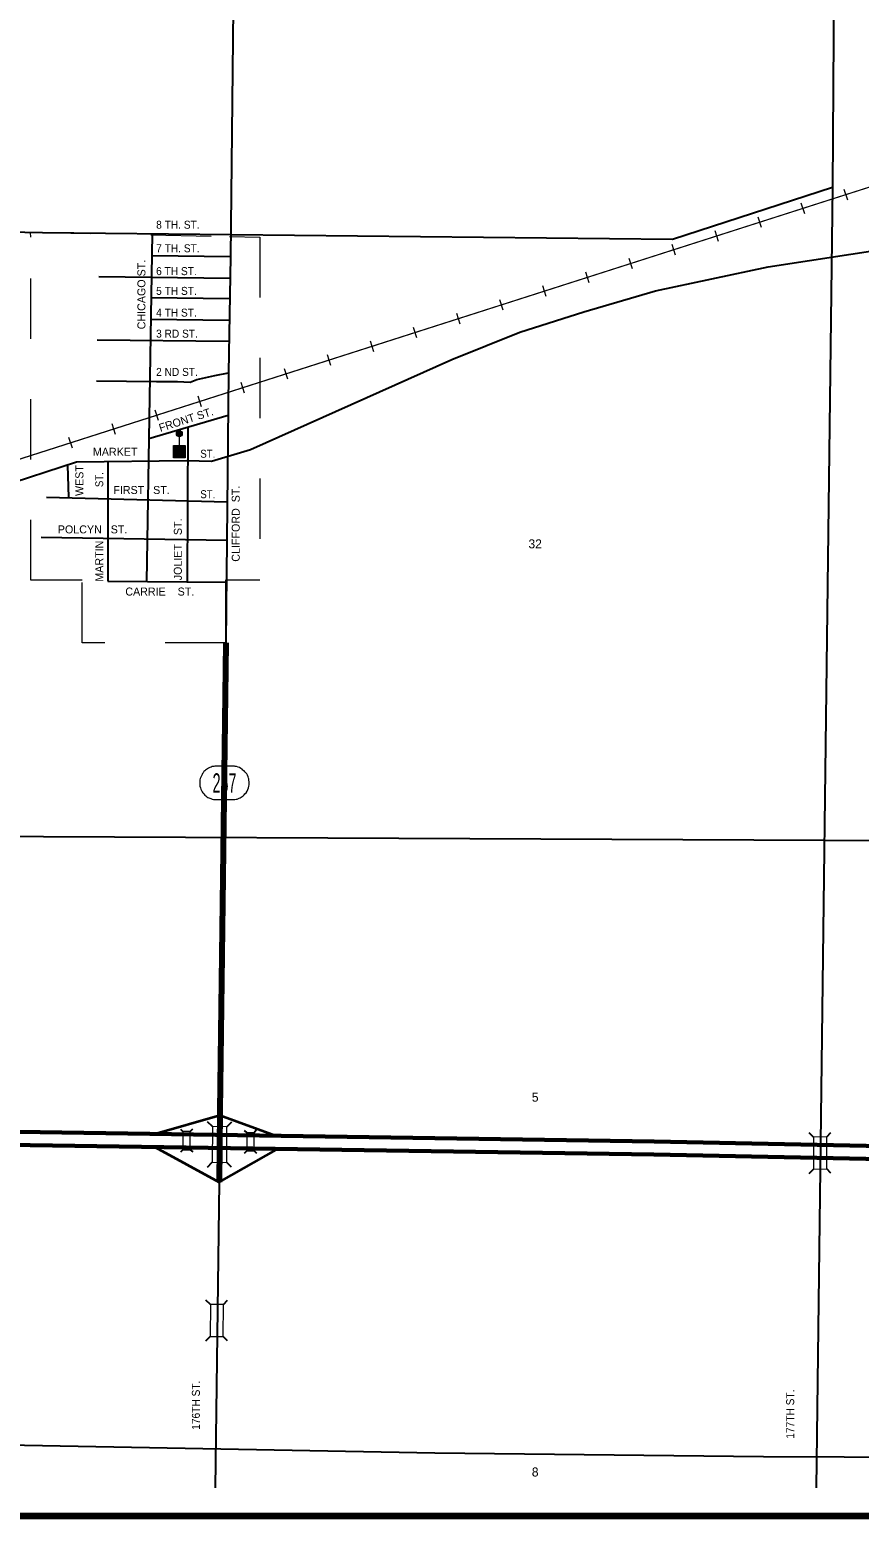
# Model space of a CAD drawing. Extents: x 5.68 to 10.65, y 19.67 to 23.61.
# Drawn here: x 7.018 to 8.394, y 19.723 to 22.187 of the extents above; entities that cross this region are included whole.
import ezdxf
from ezdxf.enums import TextEntityAlignment as Align

# ---------------------------------------------------------------- set-up
doc = ezdxf.new("R2010")
doc.units = 0
doc.header["$LTSCALE"] = 0.0061
doc.linetypes.add('LONG_DASHED', pattern=[7.5, 6, -1.5])
for name, color, linetype, lineweight in [('10', 7, 'Continuous', 60), ('12', 7, 'Continuous', 80), ('14', 7, 'Continuous', 25), ('16', 7, 'Continuous', 35), ('17', 7, 'Continuous', 13), ('19', 7, 'Continuous', 13), ('21', 7, 'Continuous', 25), ('36', 7, 'Continuous', 13), ('4', 7, 'LONG_DASHED', 13), ('48', 7, 'Continuous', 106)]:
    doc.layers.add(name, color=color, linetype=linetype, lineweight=lineweight)
doc.layers.add('45', color=7, linetype='Continuous')
doc.layers.add('49', color=7, linetype='Continuous')

msp = doc.modelspace()

# ---------------------------------------------------------------- hatches: boundary and pattern name
at = {"layer": '36'}
for points in [[(7.266553, 21.512441, 1), (7.266127, 21.522242, 1)], [(7.256629, 21.477273), (7.256629, 21.497538), (7.276136, 21.497538), (7.276136, 21.477273)]]:
    msp.add_hatch(color=256, dxfattribs=at).paths.add_polyline_path(points)

# ---------------------------------------------------------------- linework, layer by layer
at = {"layer": '10'}
for points in [[(5.725189, 20.379356), (8.053788, 20.344508), (9.513068, 20.314583)], [(5.725189, 20.357765), (8.053409, 20.322917), (9.513068, 20.292992)]]:
    msp.add_lwpolyline(points, dxfattribs=at)
at = {"layer": '12'}
msp.add_lwpolyline([(7.343371, 21.170455), (7.333523, 20.394318), (7.332576, 20.276894)], dxfattribs=at)
at = {"layer": '14'}
for p, q in [((7.220455, 21.8125), (7.351136, 21.811174)), ((7.132576, 21.777652), (7.350379, 21.775)), ((7.219318, 21.743182), (7.349242, 21.741477)), ((7.21875, 21.707197), (7.349053, 21.705492)), ((7.130114, 21.672727), (7.348485, 21.670455)), ((7.21553, 21.50928), (7.347159, 21.548106)), ((7.280682, 21.528409), (7.279545, 21.271591)), ((7.081061, 21.465341), (7.082576, 21.411364)), ((7.147727, 21.471402), (7.147727, 21.272727)), ((7.045833, 21.412311), (7.345833, 21.404356)), ((7.036932, 21.345833), (7.345265, 21.340909)), ((7.147727, 21.272727), (7.344508, 21.271023)), ((7.332576, 20.276894), (7.325568, 19.770455))]:
    msp.add_line(p, q, dxfattribs=at)
for points in [[(7.370076, 23.558333), (7.351136, 21.811174), (7.347917, 21.618371), (7.345265, 21.340909), (7.343561, 21.170455)], [(8.372159, 23.558333), (8.355682, 22.839394), (8.349621, 21.925947), (8.322159, 19.770455)], [(5.725189, 21.875379), (7.039205, 21.850568), (8.084091, 21.839962), (8.349621, 21.925947)], [(5.725189, 21.032576), (6.837879, 21.386742), (7.095833, 21.470833), (7.278977, 21.472727), (7.319508, 21.47178), (7.38428, 21.491288), (7.718182, 21.640152), (7.830871, 21.685606), (7.936932, 21.719129), (8.05625, 21.754167), (8.242614, 21.793939), (8.517045, 21.835606), (8.803598, 21.842992), (9.329924, 21.848485), (9.513068, 21.848485)], [(7.221023, 21.848674), (7.21553, 21.50928), (7.211932, 21.272159)], [(7.128977, 21.605114), (7.228598, 21.603977), (7.263068, 21.603977), (7.284091, 21.602841), (7.295076, 21.607386), (7.325, 21.614015), (7.347917, 21.618371)], [(6.333902, 20.852841), (8.454735, 20.843182), (9.512121, 20.839962)], [(6.417235, 19.851894), (7.689773, 19.82803), (8.235038, 19.82197), (8.636932, 19.820644)]]:
    msp.add_lwpolyline(points, dxfattribs=at)
at = {"layer": '16'}
for points in [[(7.225758, 20.357008), (7.333523, 20.387879), (7.425947, 20.353977)], [(7.225189, 20.335417), (7.332576, 20.276894), (7.430492, 20.332386)]]:
    msp.add_lwpolyline(points, dxfattribs=at)
at = {"layer": '17'}
for p, q in [((5.728409, 21.068371), (8.99697, 22.113826)), ((8.368561, 21.922538), (8.374242, 21.905114)), ((8.297159, 21.899811), (8.302841, 21.882197)), ((8.154356, 21.853977), (8.159848, 21.836553)), ((8.225758, 21.876894), (8.231439, 21.85947)), ((8.082955, 21.83125), (8.088447, 21.813636)), ((8.011553, 21.808333), (8.017045, 21.790909)), ((7.939962, 21.785606), (7.945644, 21.767992)), ((7.868561, 21.762689), (7.874242, 21.745265)), ((7.797159, 21.739773), (7.802841, 21.722348)), ((7.725758, 21.717045), (7.73125, 21.699432)), ((7.654356, 21.694129), (7.659848, 21.676705)), ((7.582765, 21.671212), (7.588447, 21.653788)), ((7.511364, 21.648485), (7.517045, 21.630871)), ((7.439962, 21.625568), (7.445644, 21.608144)), ((7.368561, 21.602652), (7.374053, 21.585227)), ((7.297159, 21.579924), (7.302652, 21.562311)), ((7.154167, 21.53428), (7.159848, 21.516667)), ((7.225758, 21.557008), (7.23125, 21.539583)), ((7.082765, 21.511364), (7.088447, 21.493939))]:
    msp.add_line(p, q, dxfattribs=at)
msp.add_lwpolyline([(5.725189, 21.067424), (8.99697, 22.113826), (9.071591, 22.13447), (9.147727, 22.149432), (9.224621, 22.158333), (9.301894, 22.161364), (9.379356, 22.158333), (9.45625, 22.149432), (9.513068, 22.138258)], dxfattribs=at)
at = {"layer": '19'}
msp.add_lwpolyline([(7.354545, 20.966288), (7.327652, 20.966288), (7.325379, 20.966288), (7.323295, 20.96572), (7.321023, 20.96553), (7.318939, 20.964773), (7.317045, 20.964015), (7.314773, 20.963068), (7.312879, 20.962121), (7.311364, 20.960795), (7.309848, 20.959848), (7.308712, 20.958712), (7.307008, 20.957197), (7.306061, 20.955492), (7.304924, 20.953977), (7.303977, 20.952462), (7.302841, 20.950379), (7.301705, 20.947917), (7.300947, 20.946023), (7.300379, 20.943561), (7.300189, 20.941288), (7.300189, 20.938447), (7.300189, 20.936174), (7.300379, 20.933144), (7.301326, 20.930492), (7.302083, 20.92803), (7.30303, 20.926136), (7.304167, 20.923674), (7.305492, 20.922159), (7.306818, 20.920455), (7.308523, 20.918371), (7.310417, 20.916856), (7.312121, 20.91572), (7.313826, 20.914394), (7.316667, 20.913068), (7.318371, 20.9125), (7.320833, 20.911742), (7.322917, 20.911174), (7.325568, 20.910795), (7.327652, 20.910795), (7.354545, 20.910795), (7.356629, 20.910795), (7.358523, 20.911174), (7.360606, 20.911364), (7.362121, 20.911742), (7.364205, 20.912689), (7.36572, 20.913068), (7.367424, 20.914015), (7.369129, 20.915152), (7.370455, 20.915909), (7.37197, 20.917235), (7.373864, 20.91875), (7.375, 20.920455), (7.376894, 20.922159), (7.378598, 20.924811), (7.380114, 20.927462), (7.380871, 20.930492), (7.381629, 20.932955), (7.382008, 20.935417), (7.382197, 20.938068), (7.382008, 20.940341), (7.381818, 20.942992), (7.381629, 20.945076), (7.380871, 20.946591), (7.380303, 20.948674), (7.379167, 20.951136), (7.37803, 20.953409), (7.376515, 20.955303), (7.375189, 20.956818), (7.373674, 20.958523), (7.37178, 20.959848), (7.370455, 20.961174), (7.368371, 20.962689), (7.366098, 20.963826), (7.363636, 20.964773), (7.360985, 20.96553), (7.358712, 20.965909), (7.357576, 20.966098), (7.35625, 20.966288)], close=True, dxfattribs=at)
at = {"layer": '21'}
for p, q in [((7.321212, 20.368939), (7.313258, 20.376705)), ((7.345265, 20.368561), (7.35322, 20.376894)), ((7.267992, 20.364583), (7.272159, 20.360606)), ((7.288068, 20.364773), (7.28428, 20.360606)), ((7.373864, 20.362689), (7.37803, 20.358712)), ((7.393939, 20.362879), (7.390152, 20.358712)), ((8.318182, 20.351515), (8.310985, 20.358712)), ((8.339962, 20.351705), (8.34697, 20.358902)), ((7.272159, 20.330682), (7.268182, 20.326515)), ((7.28428, 20.330682), (7.288447, 20.326894)), ((7.37803, 20.328788), (7.374053, 20.324621)), ((7.390152, 20.328788), (7.394318, 20.325)), ((7.312879, 20.301705), (7.321023, 20.309848)), ((7.352841, 20.301894), (7.345076, 20.30947)), ((8.310985, 20.291288), (8.318182, 20.298485)), ((8.34697, 20.291477), (8.339962, 20.298674)), ((7.317803, 20.074053), (7.310417, 20.081061)), ((7.339394, 20.073864), (7.346402, 20.08125)), ((7.310227, 20.013636), (7.317235, 20.021023)), ((7.346212, 20.013826), (7.338826, 20.020833))]:
    msp.add_line(p, q, dxfattribs=at)
at = {"layer": '21', "lineweight": 13}
for points in [[(7.28428, 20.330682), (7.28428, 20.360606), (7.272159, 20.360606), (7.272159, 20.330682)], [(7.321212, 20.368939), (7.321023, 20.309848), (7.345076, 20.30947), (7.345265, 20.368561)], [(7.390152, 20.328788), (7.390152, 20.358712), (7.37803, 20.358712), (7.37803, 20.328788)], [(8.318182, 20.351515), (8.318182, 20.298485), (8.339962, 20.298674), (8.339962, 20.351705)], [(7.317803, 20.074053), (7.317235, 20.021023), (7.338826, 20.020833), (7.339394, 20.073864)]]:
    msp.add_lwpolyline(points, close=True, dxfattribs=at)
at = {"layer": '36'}
msp.add_line((7.266477, 21.49697), (7.266477, 21.512689), dxfattribs=at)
msp.add_lwpolyline([(7.256629, 21.477273), (7.256629, 21.497538), (7.276136, 21.497538), (7.276136, 21.477273)], close=True, dxfattribs=at)
msp.add_circle((7.26634, 21.517341), 0.004905, dxfattribs=at)
at = {"layer": '4'}
msp.add_lwpolyline([(7.019318, 21.850947), (7.349242, 21.844318), (7.399621, 21.842803), (7.399621, 21.274621), (7.342803, 21.274621), (7.342803, 21.170455), (7.105114, 21.170455), (7.105114, 21.274621), (7.019886, 21.274621), (7.019886, 21.842803)], close=True, dxfattribs=at)
at = {"layer": '48'}
msp.add_lwpolyline([(5.677841, 19.723106), (5.677841, 23.605682), (9.560417, 23.605682), (9.560417, 19.723106)], close=True, dxfattribs=at)

# ---------------------------------------------------------------- texts
at = {"layer": '19', "width": 0.55}
msp.add_text('257', height=0.0322, dxfattribs=at).set_placement((7.341193, 20.922348), align=Align.CENTER)
at = {"layer": '45'}
for s, p in [('32', (7.856439, 21.327273)), ('5', (7.856439, 20.410227)), ('8', (7.856439, 19.789015))]:
    msp.add_text(s, height=0.01496, dxfattribs=at).set_placement(p, align=Align.CENTER)
at = {"layer": '49'}
for s, width, p in [('8 TH. ST.', 0.95, (7.26392, 21.857008)), ('7 TH. ST.', 0.95, (7.26392, 21.817992)), ('6 TH ST. ', 0.95, (7.263826, 21.780114)), ('5 TH ST.', 0.95, (7.261553, 21.747348)), ('4 TH ST.', 0.95, (7.261553, 21.711364)), ('3 RD ST.', 0.95, (7.262405, 21.676515)), ('2 ND ST.', 0.95, (7.262405, 21.613068)), ('ST.', 0.9, (7.313542, 21.477462)), ('ST.', 0.9, (7.313542, 21.410417))]:
    msp.add_text(s, height=0.01326, dxfattribs=dict(at, width=width)).set_placement(p, align=Align.CENTER)
for s, rotation, p in [('CHICAGO ST.', 90, (7.210038, 21.747917)), ('FRONT ST.', 17.661, (7.279523, 21.534369)), ('WEST', 90, (7.107197, 21.439678)), ('CLIFFORD  ST.', 90, (7.366477, 21.368182)), ('JOLIET   ST.', 90, (7.270455, 21.325568)), ('MARTIN', 90, (7.140152, 21.306061))]:
    msp.add_text(s, height=0.01326, rotation=rotation, dxfattribs=at).set_placement(p, align=Align.CENTER)
for s, p in [('MARKET', (7.159943, 21.480682)), ('FIRST   ST.', (7.203693, 21.417424)), ('POLCYN   ST.', (7.122443, 21.352083)), ('CARRIE    ST.', (7.233902, 21.249053))]:
    msp.add_text(s, height=0.01326, dxfattribs=at).set_placement(p, align=Align.CENTER)
for s, width, p in [('ST.', 0.9, (7.140152, 21.441193)), ('176TH ST.', 0.95, (7.300379, 19.907197)), ('177TH ST.', 0.95, (8.285985, 19.892424))]:
    msp.add_text(s, height=0.01326, rotation=90, dxfattribs=dict(at, width=width)).set_placement(p, align=Align.CENTER)

doc.saveas('drawing.dxf')
